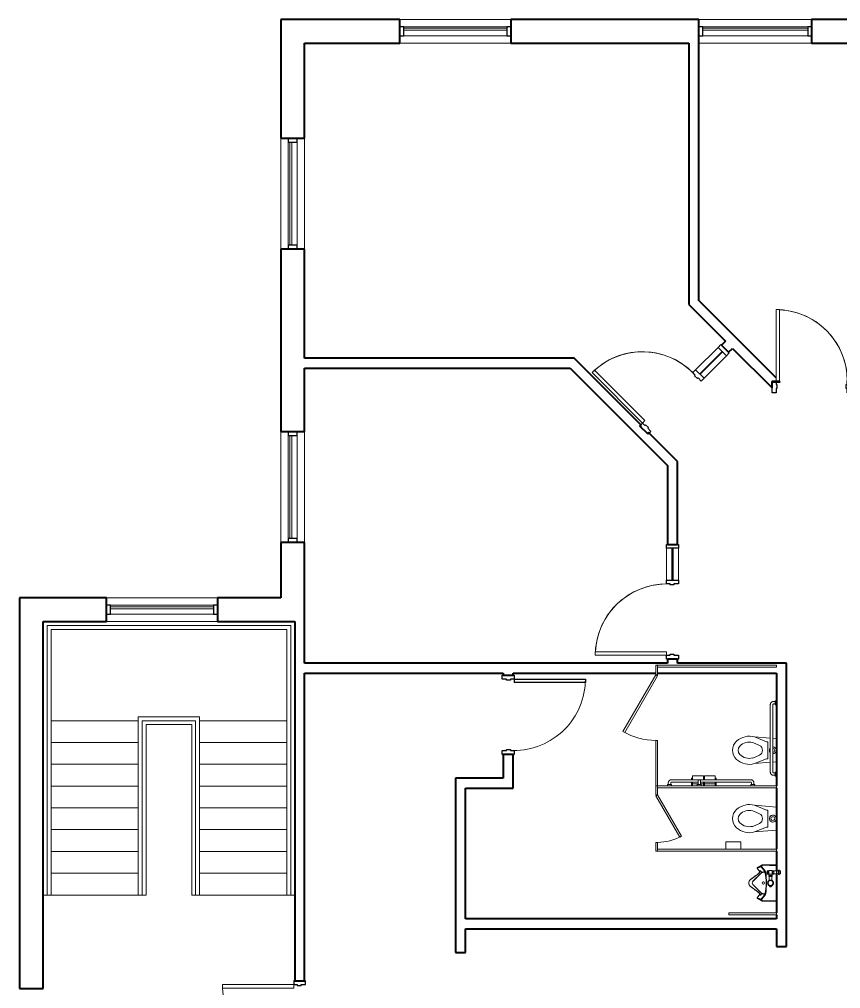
# Model space of a CAD drawing. Header units: inches. Extents: x 242 to 1108, y 42 to 1086.
# Drawn here: x 279 to 693.6, y 597 to 1086.2 of the extents above; entities that cross this region are included whole.
import ezdxf

# ---------------------------------------------------------------- set-up
doc = ezdxf.new("R2010")
doc.units = ezdxf.units.IN
doc.header["$MEASUREMENT"] = 0
for name, color, linetype, lineweight in [('A-DOOR', 31, 'Continuous', 15), ('A-DOOR-FRAM', 31, 'Continuous', 25), ('A-FLOR-HRAL', 11, 'Continuous', 9), ('A-GLAZ-CURT', 52, 'Continuous', 9), ('A-GLAZ-CWMG', 51, 'Continuous', 9), ('A-WALL', 113, 'Continuous', 15), ('I-WALL', 2, 'Continuous', 15), ('P-SANR-FIXT', 6, 'Continuous', 9), ('Q-SPCQ', 91, 'Continuous', 9), ('S-STRS', 31, 'Continuous', 9)]:
    doc.layers.add(name, color=color, linetype=linetype, lineweight=lineweight)

# ---------------------------------------------------------------- blocks, each defined once
blk = doc.blocks.new('Toilet_Stall_ADA_CE_ - 60_ x 60_-5130883-LEVEL 1 - Map Export')
at = {"layer": 'Q-SPCQ'}
for p, q in [((25.5, 62.63), (-3.07, 79.13)), ((-2.58, 80), (26, 63.5)), ((-7, 63.5), (-30, 63.5)), ((-30, 63.5), (-30, 62.5)), ((-30, 62.5), (-7, 62.5)), ((-7, 62.5), (-7, 63.5)), ((26, 63.5), (25.5, 62.63)), ((31, 63.5), (26, 63.5)), ((26, 63.5), (26, 62.5)), ((26, 62.5), (31, 62.5)), ((30, 62.5), (30, 2.5)), ((31, 62.5), (31, 63.5)), ((31, 2.5), (31, 62.5)), ((30, 2.5), (31, 2.5))]:
    blk.add_line(p, q, dxfattribs=at)
blk.add_arc((26, 63.5), 33, 150, 180, dxfattribs=at)
blk = doc.blocks.new('RR Access_Grab Bar_Back_CE_ - 36_ _GB-1_-5130884-LEVEL 1 - Map Export')
at = {"layer": 'Q-SPCQ'}
for p, q in [((-43, 0), (-43, -0.75)), ((-41, -0.75), (-41, 0)), ((-7, 0), (-7, -0.75)), ((-5, -0.75), (-5, 0)), ((-43, -0.75), (-41, -0.75)), ((-42.63, -0.75), (-42.63, -1.5)), ((-41.38, -1.5), (-41.38, -0.75)), ((-7, -1.87), (-41, -1.87)), ((-41, -3.12), (-7, -3.12)), ((-7, -0.75), (-5, -0.75)), ((-6.63, -0.75), (-6.63, -1.5)), ((-5.38, -1.5), (-5.38, -0.75))]:
    blk.add_line(p, q, dxfattribs=at)
at = {"layer": 'Q-SPCQ', "flags": 128}
for points in [[(-42.63, -1.5), (-42.62, -1.56), (-42.62, -1.63), (-42.61, -1.69), (-42.6, -1.76), (-42.59, -1.82), (-42.58, -1.89), (-42.56, -1.95), (-42.54, -2.01), (-42.52, -2.07), (-42.5, -2.13), (-42.47, -2.19), (-42.44, -2.25), (-42.41, -2.31), (-42.38, -2.36), (-42.34, -2.42), (-42.3, -2.47), (-42.26, -2.52), (-42.22, -2.57), (-42.18, -2.62), (-42.13, -2.67), (-42.08, -2.71), (-42.04, -2.75), (-41.98, -2.79), (-41.93, -2.83), (-41.88, -2.87), (-41.82, -2.9), (-41.77, -2.93), (-41.71, -2.96), (-41.65, -2.99), (-41.59, -3.01), (-41.53, -3.04), (-41.47, -3.06), (-41.4, -3.07), (-41.34, -3.09), (-41.28, -3.1), (-41.21, -3.11), (-41.15, -3.12), (-41.08, -3.12), (-41.02, -3.12), (-41, -3.12)], [(-41, -1.87), (-41.01, -1.87), (-41.03, -1.87), (-41.04, -1.87), (-41.06, -1.87), (-41.07, -1.87), (-41.09, -1.86), (-41.1, -1.86), (-41.12, -1.86), (-41.13, -1.85), (-41.15, -1.85), (-41.16, -1.84), (-41.17, -1.83), (-41.19, -1.83), (-41.2, -1.82), (-41.21, -1.81), (-41.22, -1.8), (-41.24, -1.79), (-41.25, -1.78), (-41.26, -1.77), (-41.27, -1.76), (-41.28, -1.75), (-41.29, -1.74), (-41.3, -1.73), (-41.31, -1.72), (-41.32, -1.7), (-41.32, -1.69), (-41.33, -1.68), (-41.34, -1.66), (-41.34, -1.65), (-41.35, -1.64), (-41.35, -1.62), (-41.36, -1.61), (-41.36, -1.59), (-41.37, -1.58), (-41.37, -1.56), (-41.37, -1.55), (-41.37, -1.53), (-41.37, -1.52), (-41.38, -1.5), (-41.38, -1.5)], [(-6.63, -1.5), (-6.63, -1.51), (-6.63, -1.53), (-6.63, -1.54), (-6.63, -1.56), (-6.63, -1.57), (-6.64, -1.59), (-6.64, -1.6), (-6.64, -1.62), (-6.65, -1.63), (-6.65, -1.65), (-6.66, -1.66), (-6.67, -1.67), (-6.67, -1.69), (-6.68, -1.7), (-6.69, -1.71), (-6.7, -1.72), (-6.71, -1.74), (-6.72, -1.75), (-6.73, -1.76), (-6.74, -1.77), (-6.75, -1.78), (-6.76, -1.79), (-6.77, -1.8), (-6.78, -1.81), (-6.8, -1.82), (-6.81, -1.82), (-6.82, -1.83), (-6.84, -1.84), (-6.85, -1.84), (-6.86, -1.85), (-6.88, -1.85), (-6.89, -1.86), (-6.91, -1.86), (-6.92, -1.87), (-6.94, -1.87), (-6.95, -1.87), (-6.97, -1.87), (-6.98, -1.87), (-7, -1.87), (-7, -1.87)], [(-7, -3.12), (-6.94, -3.12), (-6.87, -3.12), (-6.81, -3.11), (-6.74, -3.1), (-6.68, -3.09), (-6.61, -3.08), (-6.55, -3.06), (-6.49, -3.04), (-6.43, -3.02), (-6.37, -3), (-6.31, -2.97), (-6.25, -2.94), (-6.19, -2.91), (-6.14, -2.88), (-6.08, -2.84), (-6.03, -2.8), (-5.98, -2.76), (-5.93, -2.72), (-5.88, -2.68), (-5.83, -2.63), (-5.79, -2.58), (-5.75, -2.54), (-5.71, -2.48), (-5.67, -2.43), (-5.63, -2.38), (-5.6, -2.32), (-5.57, -2.27), (-5.54, -2.21), (-5.51, -2.15), (-5.49, -2.09), (-5.46, -2.03), (-5.44, -1.97), (-5.43, -1.9), (-5.41, -1.84), (-5.4, -1.78), (-5.39, -1.71), (-5.38, -1.65), (-5.38, -1.58), (-5.38, -1.52), (-5.38, -1.5)]]:
    blk.add_lwpolyline(points, dxfattribs=at)
blk = doc.blocks.new('RR Access_Grab Bar_Side_CE_ - 42_ _GB-2_-5130885-LEVEL 1 - Map Export')
at = {"layer": 'Q-SPCQ'}
for p, q in [((-3.13, -13), (-3.13, -53)), ((-1.88, -38.38), (-1.88, -13)), ((-0.75, -11.37), (-1.5, -11.37)), ((-1.5, -12.63), (-0.75, -12.63)), ((0, -11), (-0.75, -11)), ((-0.75, -11), (-0.75, -13)), ((-0.75, -13), (0, -13)), ((-1.88, -53), (-1.88, -39.61)), ((-0.75, -53.37), (-1.5, -53.37)), ((0, -53), (-0.75, -53)), ((-0.75, -53), (-0.75, -55)), ((-1.5, -54.62), (-0.75, -54.62)), ((-0.75, -55), (0, -55))]:
    blk.add_line(p, q, dxfattribs=at)
at = {"layer": 'Q-SPCQ', "flags": 128}
for points in [[(-1.5, -11.37), (-1.56, -11.38), (-1.63, -11.38), (-1.69, -11.39), (-1.76, -11.4), (-1.82, -11.41), (-1.89, -11.42), (-1.95, -11.44), (-2.01, -11.46), (-2.07, -11.48), (-2.13, -11.5), (-2.19, -11.53), (-2.25, -11.56), (-2.31, -11.59), (-2.36, -11.62), (-2.42, -11.66), (-2.47, -11.7), (-2.52, -11.74), (-2.57, -11.78), (-2.62, -11.82), (-2.67, -11.87), (-2.71, -11.92), (-2.75, -11.96), (-2.79, -12.02), (-2.83, -12.07), (-2.87, -12.12), (-2.9, -12.18), (-2.93, -12.23), (-2.96, -12.29), (-2.99, -12.35), (-3.01, -12.41), (-3.04, -12.47), (-3.06, -12.53), (-3.07, -12.6), (-3.09, -12.66), (-3.1, -12.72), (-3.11, -12.79), (-3.12, -12.85), (-3.12, -12.92), (-3.13, -12.98), (-3.13, -13)], [(-1.88, -13), (-1.87, -12.99), (-1.87, -12.97), (-1.87, -12.96), (-1.87, -12.94), (-1.87, -12.93), (-1.86, -12.91), (-1.86, -12.9), (-1.86, -12.88), (-1.85, -12.87), (-1.85, -12.85), (-1.84, -12.84), (-1.83, -12.83), (-1.83, -12.81), (-1.82, -12.8), (-1.81, -12.79), (-1.8, -12.78), (-1.79, -12.76), (-1.78, -12.75), (-1.77, -12.74), (-1.76, -12.73), (-1.75, -12.72), (-1.74, -12.71), (-1.73, -12.7), (-1.72, -12.69), (-1.7, -12.68), (-1.69, -12.68), (-1.68, -12.67), (-1.66, -12.66), (-1.65, -12.66), (-1.64, -12.65), (-1.62, -12.65), (-1.61, -12.64), (-1.59, -12.64), (-1.58, -12.63), (-1.56, -12.63), (-1.55, -12.63), (-1.53, -12.63), (-1.52, -12.63), (-1.5, -12.63), (-1.5, -12.63)], [(-3.13, -53), (-3.12, -53.06), (-3.12, -53.13), (-3.11, -53.19), (-3.1, -53.26), (-3.09, -53.32), (-3.08, -53.39), (-3.06, -53.45), (-3.04, -53.51), (-3.02, -53.57), (-3, -53.63), (-2.97, -53.69), (-2.94, -53.75), (-2.91, -53.81), (-2.88, -53.86), (-2.84, -53.92), (-2.8, -53.97), (-2.76, -54.02), (-2.72, -54.07), (-2.68, -54.12), (-2.63, -54.17), (-2.58, -54.21), (-2.54, -54.25), (-2.48, -54.29), (-2.43, -54.33), (-2.38, -54.37), (-2.32, -54.4), (-2.27, -54.43), (-2.21, -54.46), (-2.15, -54.49), (-2.09, -54.51), (-2.03, -54.54), (-1.97, -54.56), (-1.9, -54.57), (-1.84, -54.59), (-1.78, -54.6), (-1.71, -54.61), (-1.65, -54.62), (-1.58, -54.62), (-1.52, -54.62), (-1.5, -54.62)], [(-1.5, -53.37), (-1.51, -53.37), (-1.53, -53.37), (-1.54, -53.37), (-1.56, -53.37), (-1.57, -53.37), (-1.59, -53.36), (-1.6, -53.36), (-1.62, -53.36), (-1.63, -53.35), (-1.65, -53.35), (-1.66, -53.34), (-1.67, -53.33), (-1.69, -53.33), (-1.7, -53.32), (-1.71, -53.31), (-1.72, -53.3), (-1.74, -53.29), (-1.75, -53.28), (-1.76, -53.27), (-1.77, -53.26), (-1.78, -53.25), (-1.79, -53.24), (-1.8, -53.23), (-1.81, -53.22), (-1.82, -53.2), (-1.82, -53.19), (-1.83, -53.18), (-1.84, -53.16), (-1.84, -53.15), (-1.85, -53.14), (-1.85, -53.12), (-1.86, -53.11), (-1.86, -53.09), (-1.87, -53.08), (-1.87, -53.06), (-1.87, -53.05), (-1.87, -53.03), (-1.87, -53.02), (-1.88, -53), (-1.88, -53)]]:
    blk.add_lwpolyline(points, dxfattribs=at)
blk = doc.blocks.new('RR Access_Grab Bar_Vert_CE_ - 24_ _GB-3_-5130886-LEVEL 1 - Map Export')
at = {"layer": 'Q-SPCQ'}
for p, q in [((-0.75, -38.38), (-1.5, -38.38)), ((-0.75, -38.38), (-1.5, -38.38)), ((0, -38), (-0.75, -38)), ((0, -38), (-0.75, -38)), ((-0.75, -38), (-0.75, -38.03)), ((-0.75, -38), (-0.75, -39)), ((-0.75, -39), (-0.75, -40)), ((-1.5, -39.62), (-0.75, -39.62)), ((-1.5, -39.62), (-0.75, -39.62)), ((-0.75, -39.97), (-0.75, -40)), ((-0.75, -40), (0, -40)), ((-0.75, -40), (0, -40))]:
    blk.add_line(p, q, dxfattribs=at)
at = {"layer": 'Q-SPCQ', "flags": 128}
for points in [[(-2.5, -39.62), (-2.52, -39.62), (-2.55, -39.62), (-2.57, -39.62), (-2.6, -39.62), (-2.62, -39.61), (-2.65, -39.61), (-2.67, -39.6), (-2.7, -39.59), (-2.72, -39.58), (-2.74, -39.58), (-2.77, -39.57), (-2.79, -39.55), (-2.81, -39.54), (-2.83, -39.53), (-2.85, -39.52), (-2.87, -39.5), (-2.89, -39.49), (-2.91, -39.47), (-2.93, -39.45), (-2.95, -39.44), (-2.97, -39.42), (-2.98, -39.4), (-3, -39.38), (-3.01, -39.36), (-3.03, -39.34), (-3.04, -39.32), (-3.05, -39.29), (-3.06, -39.27), (-3.07, -39.25), (-3.08, -39.23), (-3.09, -39.2), (-3.1, -39.18), (-3.11, -39.16), (-3.11, -39.13), (-3.12, -39.11)], [(-3.11, -38.88), (-3.11, -38.85), (-3.1, -38.83), (-3.09, -38.8), (-3.08, -38.78), (-3.08, -38.76), (-3.07, -38.73), (-3.05, -38.71), (-3.04, -38.69), (-3.03, -38.67), (-3.02, -38.65), (-3, -38.63), (-2.99, -38.61), (-2.97, -38.59), (-2.95, -38.57), (-2.94, -38.55), (-2.92, -38.53), (-2.9, -38.52), (-2.88, -38.5), (-2.86, -38.49), (-2.84, -38.47), (-2.82, -38.46), (-2.79, -38.45), (-2.77, -38.44), (-2.75, -38.43), (-2.73, -38.42), (-2.7, -38.41), (-2.68, -38.4), (-2.66, -38.39), (-2.63, -38.39), (-2.61, -38.38), (-2.58, -38.38), (-2.56, -38.38), (-2.53, -38.38), (-2.51, -38.38), (-2.5, -38.38)], [(-2.5, -38.38), (-2.5, -38.38), (-2.5, -38.38), (-2.49, -38.38), (-2.49, -38.38), (-2.48, -38.38)], [(-1.5, -38.38), (-1.54, -38.38), (-1.58, -38.38), (-1.62, -38.38), (-1.66, -38.38), (-1.7, -38.38), (-1.74, -38.38), (-1.78, -38.38), (-1.81, -38.38), (-1.85, -38.38), (-1.89, -38.38), (-1.93, -38.38), (-1.96, -38.38), (-2, -38.38), (-2.03, -38.38), (-2.06, -38.38), (-2.1, -38.38), (-2.13, -38.38), (-2.16, -38.38), (-2.19, -38.38), (-2.22, -38.38), (-2.24, -38.38), (-2.27, -38.38), (-2.3, -38.38), (-2.32, -38.38), (-2.34, -38.38), (-2.36, -38.38), (-2.38, -38.38), (-2.4, -38.38), (-2.42, -38.38), (-2.43, -38.38), (-2.45, -38.38), (-2.46, -38.38), (-2.47, -38.38), (-2.48, -38.38), (-2.49, -38.38), (-2.49, -38.38), (-2.5, -38.38), (-2.5, -38.38), (-2.5, -38.38)], [(-2.25, -38.38), (-2.22, -38.38), (-2.2, -38.38), (-2.17, -38.38), (-2.14, -38.38), (-2.11, -38.38), (-2.07, -38.38), (-2.04, -38.38), (-2.01, -38.38), (-1.97, -38.38), (-1.94, -38.38), (-1.9, -38.38), (-1.86, -38.38), (-1.82, -38.38), (-1.79, -38.38), (-1.75, -38.38), (-1.71, -38.38), (-1.67, -38.38), (-1.63, -38.38), (-1.59, -38.38), (-1.55, -38.38), (-1.51, -38.38), (-1.5, -38.38)], [(-2.48, -39.62), (-2.49, -39.62), (-2.49, -39.62), (-2.5, -39.62), (-2.5, -39.62), (-2.5, -39.62)], [(-2.5, -39.62), (-2.5, -39.62), (-2.5, -39.62), (-2.49, -39.62), (-2.49, -39.62), (-2.48, -39.62), (-2.47, -39.62), (-2.46, -39.62), (-2.45, -39.62), (-2.44, -39.62), (-2.42, -39.62), (-2.4, -39.62), (-2.39, -39.62), (-2.37, -39.62), (-2.35, -39.62), (-2.33, -39.62), (-2.3, -39.62), (-2.28, -39.62), (-2.25, -39.62), (-2.22, -39.62), (-2.2, -39.62), (-2.17, -39.62), (-2.14, -39.62), (-2.11, -39.62), (-2.07, -39.62), (-2.04, -39.62), (-2.01, -39.62), (-1.97, -39.62), (-1.94, -39.62), (-1.9, -39.62), (-1.86, -39.62), (-1.82, -39.62), (-1.79, -39.62), (-1.75, -39.62), (-1.71, -39.62), (-1.67, -39.62), (-1.63, -39.62), (-1.59, -39.62), (-1.55, -39.62), (-1.51, -39.62), (-1.5, -39.62)], [(-1.5, -39.62), (-1.54, -39.62), (-1.58, -39.62), (-1.62, -39.62), (-1.66, -39.62), (-1.7, -39.62), (-1.74, -39.62), (-1.78, -39.62), (-1.81, -39.62), (-1.85, -39.62), (-1.89, -39.62), (-1.93, -39.62), (-1.96, -39.62), (-2, -39.62), (-2.03, -39.62), (-2.06, -39.62), (-2.1, -39.62), (-2.13, -39.62), (-2.16, -39.62), (-2.19, -39.62), (-2.22, -39.62), (-2.24, -39.62), (-2.27, -39.62)]]:
    blk.add_lwpolyline(points, dxfattribs=at)
blk = doc.blocks.new('Toilet_Wall Hung_CE_ - ADA-909804-LEVEL 1 - Map Export')
at = {"layer": 'P-SANR-FIXT', "color": 8}
for p, q in [((-5.81, 0), (-5.97, -1.88)), ((-6.07, -3.13), (-6.74, -11.07)), ((-6.74, -11.07), (-6.07, -3.13)), ((-5.97, -1.88), (-5.81, 0)), ((-4.34, -4.33), (4.32, -4.33)), ((-4.34, -5.12), (-4.34, -4.33)), ((4.32, -4.33), (4.32, -5.08)), ((5.97, -1.88), (5.81, 0)), ((5.97, -1.88), (5.81, 0)), ((6.74, -11.07), (6.07, -3.12)), ((6.74, -11.07), (6.07, -3.12)), ((-6.74, -11.07), (-4.34, -5.12)), ((-3.9, -12.03), (-2.49, -8.55)), ((3.9, -12.03), (2.49, -8.55)), ((6.74, -11.07), (4.32, -5.08))]:
    blk.add_line(p, q, dxfattribs=at)
for centre, radius, start, end in [((0, -1.8), 1.77, 0, 180), ((0, -1.8), 1.77, 180, 182.6016), ((0, -1.83), 1.75, 90, 181.6145), ((0, -1.8), 1.77, 229.0921, 310.9079), ((0, -1.83), 1.75, 229.7686, 238.6546), ((0, -1.83), 0.97, 90, 182.8287), ((0, -1.83), 1.75, 242.3257, 267.223), ((0, -1.83), 1.75, 358.3855, 90), ((0, -1.83), 0.97, 357.1713, 90), ((0, -1.83), 1.75, 272.6686, 297.9922), ((0, -1.83), 1.75, 300.5828, 310.2314), ((0, -1.8), 1.77, 357.3984, 0), ((0, -9.94), 2.85, 29.2965, 150.7035), ((2.57, -13.72), 9.68, 164.0703, 221.9297), ((2.57, -13.72), 6.68, 165.3091, 225.452), ((-2.57, -13.72), 6.68, 314.548, 14.6909), ((-2.57, -13.72), 9.68, 318.0703, 15.9297), ((-0.01, -16.34), 3.01, 225.452, 315.452), ((0, -16.03), 6.23, 221.9297, 318.0703)]:
    blk.add_arc(centre, radius, start, end, dxfattribs=at)
blk = doc.blocks.new('RR Access_Toilet Tissue Dispenser_CE_ - TTD-2-4416691-LEVEL 1 - Map Export')
at = {"layer": 'Q-SPCQ'}
for p, q in [((-5.05, -30.5), (-5.05, -36)), ((-3.13, -30.5), (-5.05, -30.5)), ((-4, -30), (-3.13, -30)), ((-4, -30.5), (-4, -30)), ((-1.88, -30), (0, -30)), ((-1.25, -30.5), (-1.87, -30.5)), ((0, -30.5), (-1.25, -30.5)), ((-1.05, -36), (-1.05, -30.5)), ((-5.05, -36), (-3.13, -36)), ((-5.05, -36.5), (-5.05, -42)), ((-3.13, -36.5), (-5.05, -36.5)), ((-4, -36.5), (-4, -36)), ((-1.87, -36), (-1.25, -36)), ((-1.25, -36.5), (-1.87, -36.5)), ((-1.25, -36), (0, -36)), ((0, -36.5), (-1.25, -36.5)), ((-1.05, -38.02), (-1.05, -36.5)), ((-5.05, -42), (-3.13, -42)), ((-4, -42.5), (-4, -42)), ((-3.13, -42.5), (-4, -42.5)), ((0, -42.5), (-1.88, -42.5)), ((-1.87, -42), (-1.25, -42)), ((-1.25, -42), (0, -42)), ((-1.05, -42), (-1.05, -39.23))]:
    blk.add_line(p, q, dxfattribs=at)
blk = doc.blocks.new('Toilet_Stall_Std_CE_ - Adj-5170460-LEVEL 1 - Map Export')
at = {"layer": 'Q-SPCQ'}
for p, q in [((-12, 63.5), (-16.5, 63.5)), ((-16.5, 63.5), (-16.5, 62.5)), ((-16.5, 62.5), (-16.5, 2.5)), ((-16.5, 62.5), (-12, 62.5)), ((-15.5, 2.5), (-15.5, 62.5)), ((-12, 62.5), (-12, 63.5)), ((11.5, 63.37), (-9.28, 51.37)), ((-8.78, 50.5), (12, 62.5)), ((12, 62.5), (11.5, 63.37)), ((12, 63.5), (12, 62.5)), ((16.5, 63.5), (12, 63.5)), ((12, 62.5), (16.5, 62.5)), ((15.5, 62.5), (15.5, 2.5)), ((16.5, 62.5), (16.5, 63.5)), ((16.5, 2.5), (16.5, 62.5)), ((-9.28, 51.37), (-8.78, 50.5)), ((-16.5, 2.5), (-15.5, 2.5)), ((15.5, 2.5), (16.5, 2.5))]:
    blk.add_line(p, q, dxfattribs=at)
blk.add_arc((12, 62.5), 24, 180, 210, dxfattribs=at)
blk = doc.blocks.new('RR Access_Toilet Napkin Disposal_CE_ - SND-1-888218-LEVEL 1 - Map Export')
at = {"layer": 'Q-SPCQ'}
for p, q in [((-3.75, 3.8125), (-3.75, 0)), ((-3.75, 0), (-3.75, 3.8125)), ((-3.75, 0), (3.75, 0)), ((-3.75, 0), (3.75, 0)), ((3.75, 0), (-3.75, 0)), ((3.75, 0), (3.75, 3.8125)), ((3.75, 0), (3.75, 3.8125)), ((3.75, 3.8125), (3.75, 0))]:
    blk.add_line(p, q, dxfattribs=at)
blk = doc.blocks.new('Toilet_Wall Hung_CE_ - STN-888222-LEVEL 1 - Map Export')
at = {"layer": 'P-SANR-FIXT', "color": 8}
for p, q in [((-5.81, 0), (-6.74, -11.07)), ((-6.74, -11.07), (-5.81, 0)), ((-4.34, -4.33), (4.32, -4.33)), ((-4.34, -5.12), (-4.34, -4.33)), ((4.32, -4.33), (4.32, -5.08)), ((6.74, -11.07), (5.81, 0)), ((6.74, -11.07), (5.81, 0)), ((-6.74, -11.07), (-4.34, -5.12)), ((-3.9, -12.03), (-2.49, -8.55)), ((3.9, -12.03), (2.49, -8.55)), ((6.74, -11.07), (4.32, -5.08))]:
    blk.add_line(p, q, dxfattribs=at)
for centre, radius, start, end in [((0, -1.8), 1.77, 0, 180), ((0, -1.8), 1.77, 180, 0), ((0, -1.83), 1.75, 90, 238.6546), ((0, -1.83), 0.97, 90, 270), ((0, -1.83), 1.75, 242.3257, 267.223), ((0, -1.83), 1.75, 300.5828, 90), ((0, -1.83), 0.97, 270, 90), ((0, -1.83), 1.75, 272.6686, 297.9922), ((0, -9.94), 2.85, 29.2965, 150.7035), ((2.57, -13.72), 9.68, 164.0703, 221.9297), ((2.57, -13.72), 6.68, 165.3091, 225.452), ((-2.57, -13.72), 6.68, 314.548, 14.6909), ((-2.57, -13.72), 9.68, 318.0703, 15.9297), ((-0.01, -16.34), 3.01, 225.452, 315.452), ((0, -16.03), 6.23, 221.9297, 318.0703)]:
    blk.add_arc(centre, radius, start, end, dxfattribs=at)
blk = doc.blocks.new('Urinal_Stall_CE_ - Std-5131590-LEVEL 1 - Map Export')
at = {"layer": 'P-SANR-FIXT', "color": 8}
for p, q in [((0.5, 26.5), (-0.5, 26.5)), ((-0.5, 26.5), (-0.5, 2.5)), ((0.5, 2.5), (0.5, 26.5)), ((10.81, 11.65), (13.84, 15.74)), ((20.19, 11.65), (17.16, 15.74)), ((6.37, 9.74), (7.64, 12.21)), ((6.37, 9.74), (7.14, 10.39)), ((7.14, 10.39), (9.82, 8.14)), ((7.96, 12.25), (9.18, 11.36)), ((14.7, 14.42), (10.73, 10.46)), ((16.38, 14.42), (20.25, 10.45)), ((23.86, 10.39), (21.18, 8.14)), ((23.04, 12.25), (21.82, 11.36)), ((24.62, 9.74), (23.36, 12.21)), ((24.62, 9.74), (23.86, 10.39)), ((6.37, 9.74), (6.37, 2.5)), ((10.09, 9.09), (10.09, 8.35)), ((20.87, 8.34), (20.91, 9.09)), ((24.62, 9.74), (24.62, 2.5)), ((24.62, 2.5), (24.62, 9.74)), ((0.5, 2.5), (-0.5, 2.5)), ((-0.5, 2.5), (0.5, 2.5)), ((6.37, 2.5), (24.62, 2.5))]:
    blk.add_line(p, q, dxfattribs=at)
at = {"layer": 'P-SANR-FIXT', "color": 55, "lineweight": 15}
for p, q in [((7.64, 12.21), (6.4, 9.81)), ((7.02, 10.28), (6.46, 9.82)), ((6.57, 9.65), (7.15, 10.12)), ((7.64, 12.21), (7.02, 10.28)), ((7.15, 10.12), (9.39, 8.18)), ((7.96, 12.25), (7.3, 10.28)), ((9.54, 8.34), (7.3, 10.28)), ((9.2, 11.34), (7.96, 12.25)), ((9.76, 8.62), (9.99, 10.09)), ((9.85, 8.57), (10.05, 9.99)), ((10.13, 8.34), (10.05, 9.99)), ((20.87, 8.34), (20.95, 9.99)), ((21.15, 8.57), (20.95, 9.99)), ((21.24, 8.62), (21.01, 10.09)), ((23.71, 10.28), (21.46, 8.34)), ((21.61, 8.18), (23.85, 10.12)), ((23.05, 12.26), (21.8, 11.34)), ((23.05, 12.26), (23.71, 10.28)), ((24.6, 9.81), (23.39, 12.18)), ((23.98, 10.28), (23.39, 12.18)), ((23.85, 10.12), (24.43, 9.65)), ((24.54, 9.82), (23.98, 10.28)), ((6.37, 9.69), (6.37, 2.5)), ((6.57, 9.65), (6.57, 2.5)), ((9.85, 8.57), (9.88, 8.46)), ((13.63, 5.81), (13.78, 5.81)), ((13.63, 5.19), (13.63, 5.81)), ((13.78, 5.19), (13.63, 5.19)), ((13.78, 6), (14.09, 6)), ((13.78, 5.81), (13.78, 6)), ((13.78, 5.19), (13.78, 5.81)), ((13.78, 5), (13.78, 5.19)), ((14.09, 5), (13.78, 5)), ((16.82, 6.22), (17.01, 6.22)), ((17.01, 6.22), (17.01, 4.78)), ((17.01, 6.22), (17.01, 6.15)), ((17.01, 6.15), (18.72, 6.15)), ((18.72, 4.67), (18.72, 6.33)), ((18.72, 6.33), (19.27, 6.33)), ((18.72, 6.15), (18.72, 6.33)), ((19.27, 5.5), (18.72, 5.5)), ((19.27, 6.33), (19.27, 4.67)), ((19.27, 6.33), (19.27, 6.24)), ((19.27, 6.24), (19.95, 6.24)), ((19.95, 6.29), (21.74, 6.29)), ((19.95, 5.5), (19.95, 6.29)), ((19.95, 6.29), (20.03, 6.29)), ((19.95, 6.24), (19.95, 6.29)), ((19.95, 4.71), (19.95, 5.5)), ((20.03, 7.22), (21.72, 7.22)), ((20.03, 6.29), (20.03, 7.22)), ((20.03, 6.76), (21.72, 6.76)), ((20.46, 7.22), (20.46, 6.76)), ((21.29, 6.76), (21.29, 7.22)), ((21.72, 7.22), (21.72, 6.29)), ((21.72, 6.29), (21.75, 6.29)), ((24.43, 9.65), (24.18, 2.5)), ((24.62, 2.5), (24.62, 9.67)), ((17.01, 4.78), (16.82, 4.78)), ((17.01, 4.85), (17.01, 4.78)), ((18.72, 4.85), (17.01, 4.85)), ((18.72, 4.67), (18.72, 4.85)), ((19.27, 4.67), (18.72, 4.67)), ((19.27, 4.76), (19.27, 4.67)), ((19.95, 4.76), (19.27, 4.76)), ((19.59, 1.1), (20.88, 1.1)), ((20.17, 1.1), (19.59, 1.1)), ((19.95, 4.71), (19.95, 4.76)), ((21.74, 4.71), (19.95, 4.71)), ((20.03, 4.71), (19.95, 4.71)), ((20.03, 3.78), (20.03, 4.71)), ((21.72, 4.49), (20.03, 4.49)), ((20.17, 3.78), (20.03, 3.78)), ((21.7, 3.78), (20.05, 3.78)), ((20.09, 1.69), (20.88, 1.69)), ((20.09, 1.69), (20.17, 1.69)), ((20.17, 1.69), (20.17, 3.78)), ((20.17, 0.5), (20.17, 1.1)), ((21.58, 0.5), (20.17, 0.5)), ((20.46, 4.49), (20.46, 3.78)), ((21.66, 1.69), (20.88, 1.69)), ((22.16, 1.1), (20.88, 1.1)), ((21.29, 3.78), (21.29, 4.49)), ((21.58, 3.78), (21.58, 1.69)), ((21.72, 3.78), (21.58, 3.78)), ((21.58, 1.69), (21.66, 1.69)), ((21.58, 1.1), (21.58, 0.5)), ((22.16, 1.1), (21.58, 1.1)), ((21.72, 4.71), (21.72, 3.78)), ((21.75, 4.71), (21.72, 4.71))]:
    blk.add_line(p, q, dxfattribs=at)
at = {"layer": 'P-SANR-FIXT', "color": 8}
blk.add_circle((15.5, 9.13), 0.605, dxfattribs=at)
at = {"layer": 'P-SANR-FIXT', "color": 55, "lineweight": 15}
blk.add_circle((15.5, 9.17), 0.592, dxfattribs=at)
for centre, radius, start, end in [((86.57, -40.99), 92.25, 141.8571, 145.308), ((15.23, 14.87), 1.64, 94.2341, 137.1407), ((15.54, 13.56), 1.21, 45.8885, 134.1115), ((15.49, 14.56), 1.99, 78.2582, 101.2267), ((15.78, 14.88), 1.63, 43.5426, 86.036), ((-54.44, -40.22), 90.88, 34.6983, 38.2148), ((6.62, 9.69), 0.242, 151.4115, 180), ((6.46, 9.72), 0.103, 94.3659, 125.7473), ((7.16, 10.11), 0.216, 49.1066, 130.1141), ((7.83, 12.04), 0.256, 57.6664, 138.5161), ((9.71, 11.88), 1.13, 239.4759, 348.428), ((17.59, 18.91), 11.64, 223.4516, 229.2579), ((9.89, 12.07), 0.997, 226.4454, 326.7034), ((9.85, 9.94), 0.203, 13.1331, 48.0376), ((12.1, 8.99), 2, 132.9287, 177.2306), ((140.56, -115.41), 180.83, 134.1115, 135.8885), ((-109.56, -115.41), 180.83, 44.1115, 45.8885), ((21.29, 11.88), 1.13, 191.5745, 300.5241), ((18.9, 8.99), 2, 2.7694, 47.0713), ((21.11, 12.04), 0.984, 212.3692, 314.482), ((21.15, 9.94), 0.203, 131.9624, 166.8669), ((13.41, 18.91), 11.64, 310.7421, 316.5484), ((23.18, 12.05), 0.244, 30.9044, 120.7341), ((23.84, 10.11), 0.217, 51.1906, 126.81), ((24.54, 9.73), 0.0965, 51.3748, 85.9468), ((24.35, 9.68), 0.273, 357.9402, 26.9716), ((10.18, 9.09), 1.21, 229.1278, 262.4301), ((10.19, 9.06), 0.974, 228.2159, 262.482), ((10.19, 8.81), 0.469, 203.3487, 250.7427), ((15.5, 49.13), 41.59, 262.4301, 277.5699), ((15.5, 31.82), 24.08, 256.8739, 283.1261), ((15.53, 49.55), 41.81, 262.482, 277.4333), ((15.5, 5.5), 1.5, 90, 180), ((15.5, 5.5), 1.5, 180, 270), ((15.5, 5.5), 1.5, 90, 160.5469), ((15.5, 5.5), 1.5, 199.4531, 270), ((15.5, 5.5), 1.26, 90, 180), ((15.5, 5.5), 1.26, 180, 270), ((15.5, 5.5), 1.5, 0, 90), ((15.5, 5.5), 1.5, 28.6359, 90), ((15.5, 5.5), 1.26, 360, 90), ((15.5, 5.5), 1.5, 270, 360), ((15.5, 5.5), 1.26, 270, 0), ((20.75, 9.16), 1.09, 280.1539, 310.8073), ((20.72, 8.94), 0.62, 293.2025, 327.8607), ((20.82, 9.09), 1.21, 277.5699, 310.8722), ((19.17, 5.5), 2.69, 342.9534, 17.0466), ((15.5, 5.5), 1.5, 270, 331.3641), ((20.15, 1.14), 0.557, 96.1094, 183.8906), ((21.6, 1.14), 0.557, 356.0496, 83.9504)]:
    blk.add_arc(centre, radius, start, end, dxfattribs=at)
at = {"layer": 'P-SANR-FIXT', "color": 8}
for centre, radius, start, end in [((15.51, 14.44), 2.11, 41.2283, 138.7717), ((15.54, 13.56), 1.21, 45.8885, 134.1115), ((7.83, 12.03), 0.261, 58.6662, 137.5163), ((9.89, 12.08), 1.02, 225.231, 334.7164), ((12.1, 8.99), 2, 132.9287, 177.2306), ((21.11, 12.08), 1.02, 205.2836, 314.769), ((18.9, 8.99), 2, 2.7694, 47.0713), ((23.17, 12.03), 0.261, 42.4837, 121.3338), ((15.47, 47.77), 40.04, 261.8863, 278.1137), ((15.5, 31.82), 24.08, 257.0241, 282.8875)]:
    blk.add_arc(centre, radius, start, end, dxfattribs=at)
blk = doc.blocks.new('Door-Single-Sidelite_CE_ - HM Door-2_ HM Frame-Sidelite 2-5134974-LEVEL 1 - Map Export')
at = {"layer": 'A-DOOR', "lineweight": 25}
for p, q in [((-248, -0.125), (-248, 0.125)), ((-248, 0.125), (-20, 0.125)), ((-20, 0.125), (-20, -0.125)), ((-20, -0.125), (-248, -0.125))]:
    blk.add_line(p, q, dxfattribs=at)
at = {"layer": 'A-DOOR'}
for p, q in [((16.25, -3), (18, -3)), ((16.25, -39), (16.25, -3)), ((18, -3), (18, -39)), ((18, -39), (16.25, -39))]:
    blk.add_line(p, q, dxfattribs=at)
at = {"layer": 'A-DOOR', "lineweight": 9}
for start, end in [(179.5, 267.20673), (180.5, 270)]:
    blk.add_arc((18, -3), 36, start, end, dxfattribs=at)
at = {"layer": 'A-DOOR-FRAM'}
for p, q in [((-250, 3), (-248, 3)), ((-250, -3), (-250, 3)), ((-248, 3), (-248, -3)), ((-20, 3), (-18, 3)), ((-20, -3), (-20, 3)), ((-18, 3), (-18, 0.75)), ((-18, 0.75), (-17.5, 0.75)), ((-17.5, 0.75), (-17.5, -1.25)), ((17.5, 0.75), (18, 0.75)), ((17.5, -1.25), (17.5, 0.75)), ((18, 3), (20, 3)), ((18, 0.75), (18, 3)), ((20, 3), (20, -3)), ((-248, -3), (-250, -3)), ((-18, -3), (-20, -3)), ((-18, -1.25), (-18, -3)), ((-17.5, -1.25), (-18, -1.25)), ((18, -1.25), (17.5, -1.25)), ((18, -3), (18, -1.25)), ((20, -3), (18, -3))]:
    blk.add_line(p, q, dxfattribs=at)
at = {"layer": 'A-DOOR-FRAM', "lineweight": 9}
for p, q in [((-20, 3), (-248, 3)), ((-248, -3), (-20, -3))]:
    blk.add_line(p, q, dxfattribs=at)
blk = doc.blocks.new('Door-Single-Sidelite_CE_ - HM Door-2_ HM Frame-Sidelite-5135056-LEVEL 1 - Map Export')
at = {"layer": 'A-DOOR', "lineweight": 25}
for p, q in [((-36, -0.125), (-36, 0.125)), ((-36, 0.125), (-20, 0.125)), ((-20, 0.125), (-20, -0.125)), ((-20, -0.125), (-36, -0.125))]:
    blk.add_line(p, q, dxfattribs=at)
at = {"layer": 'A-DOOR'}
for p, q in [((16.25, -3), (18, -3)), ((16.25, -39), (16.25, -3)), ((18, -3), (18, -39)), ((18, -39), (16.25, -39))]:
    blk.add_line(p, q, dxfattribs=at)
at = {"layer": 'A-DOOR', "lineweight": 9}
for start, end in [(179.5, 267.20673), (180.5, 270)]:
    blk.add_arc((18, -3), 36, start, end, dxfattribs=at)
at = {"layer": 'A-DOOR-FRAM'}
for p, q in [((-38, 3), (-36, 3)), ((-38, -3), (-38, 3)), ((-36, 3), (-36, -3)), ((-20, 3), (-18, 3)), ((-20, -3), (-20, 3)), ((-18, 3), (-18, 0.75)), ((-18, 0.75), (-17.5, 0.75)), ((-17.5, 0.75), (-17.5, -1.25)), ((17.5, 0.75), (18, 0.75)), ((17.5, -1.25), (17.5, 0.75)), ((18, 3), (20, 3)), ((18, 0.75), (18, 3)), ((20, 3), (20, -3)), ((-36, -3), (-38, -3)), ((-18, -3), (-20, -3)), ((-18, -1.25), (-18, -3)), ((-17.5, -1.25), (-18, -1.25)), ((18, -1.25), (17.5, -1.25)), ((18, -3), (18, -1.25)), ((20, -3), (18, -3))]:
    blk.add_line(p, q, dxfattribs=at)
at = {"layer": 'A-DOOR-FRAM', "lineweight": 9}
for p, q in [((-20, 3), (-36, 3)), ((-36, -3), (-20, -3))]:
    blk.add_line(p, q, dxfattribs=at)
blk = doc.blocks.new('Door-Single_CE_ - HM Door-2_ HM Frame-5133635-LEVEL 1 - Map Export')
at = {"layer": 'A-DOOR'}
for p, q in [((16.25, -39), (16.25, -3)), ((16.25, -3), (18, -3)), ((18, -3), (18, -39)), ((18, -39), (16.25, -39))]:
    blk.add_line(p, q, dxfattribs=at)
at = {"layer": 'A-DOOR', "lineweight": 25}
for p, q in [((16.25, -39), (16.25, -3)), ((18, -3), (16.25, -3)), ((18, -3), (18, -39)), ((18, -39), (16.25, -39))]:
    blk.add_line(p, q, dxfattribs=at)
at = {"layer": 'A-DOOR', "lineweight": 9}
blk.add_arc((18, -3), 36, 179.5, 270, dxfattribs=at)
blk.add_arc((18, -3), 36, 179.5, 270, dxfattribs=at)
blk.add_arc((18, -3), 36, 179.5, 270, dxfattribs=at)
blk.add_arc((18, -3), 36, 179.5, 270, dxfattribs=at)
at = {"layer": 'A-DOOR-FRAM'}
for p, q in [((-20, 3), (-18, 3)), ((-20, -3), (-20, 3)), ((-18, 3), (-18, 0.75)), ((-18, 0.75), (-17.5, 0.75)), ((-17.5, 0.75), (-17.5, -1.25)), ((17.5, 0.75), (18, 0.75)), ((17.5, -1.25), (17.5, 0.75)), ((18, 3), (20, 3)), ((18, 0.75), (18, 3)), ((20, 3), (20, -3)), ((-18, -3), (-20, -3)), ((-18, -1.25), (-18, -3)), ((-17.5, -1.25), (-18, -1.25)), ((18, -1.25), (17.5, -1.25)), ((18, -3), (18, -1.25)), ((20, -3), (18, -3))]:
    blk.add_line(p, q, dxfattribs=at)
blk = doc.blocks.new('System Panel - zGlazed-5141282-LEVEL 1 - Map Export')
at = {"layer": 'A-GLAZ-CURT', "lineweight": 15}
for p, q in [((26, 1.5), (-26, 1.5)), ((-26, 1.5), (-26, 0.5)), ((-26, 0.5), (26, 0.5)), ((26, 0.5), (26, 1.5))]:
    blk.add_line(p, q, dxfattribs=at)
blk = doc.blocks.new('Rectangular Mullion - 4 1_2_ x 2_ Rectangular_CE_-5128439-LEVEL 1 - Map Export')
at = {"layer": 'A-GLAZ-CWMG'}
for p, q in [((1063.48, 773.22), (1063.48, 825.22)), ((1067.98, 773.22), (1067.98, 825.22))]:
    blk.add_line(p, q, dxfattribs=at)
blk = doc.blocks.new('Rectangular Mullion - 4 1_2_ x 2_ Rectangular_CE_-5141283-LEVEL 1 - Map Export')
at = {"layer": 'A-GLAZ-CWMG', "lineweight": 25}
for p, q in [((-2, 2.25), (0, 2.25)), ((-2, -2.25), (-2, 2.25)), ((0, 2.25), (0, -2.25)), ((0, -2.25), (-2, -2.25))]:
    blk.add_line(p, q, dxfattribs=at)
blk = doc.blocks.new('Rectangular Mullion - 4 1_2_ x 2_ Rectangular_CE_-5141284-LEVEL 1 - Map Export')
at = {"layer": 'A-GLAZ-CWMG', "lineweight": 25}
for p, q in [((0, 2.25), (-2, 2.25)), ((-2, 2.25), (-2, -2.25)), ((0, -2.25), (0, 2.25)), ((-2, -2.25), (0, -2.25))]:
    blk.add_line(p, q, dxfattribs=at)
blk = doc.blocks.new('System Panel - zGlazed-5188792-LEVEL 1 - Map Export')
at = {"layer": 'A-GLAZ-CURT', "lineweight": 15}
for p, q in [((26.5, 1.5), (-26.5, 1.5)), ((-26.5, 1.5), (-26.5, 0.5)), ((-26.5, 0.5), (26.5, 0.5)), ((26.5, 0.5), (26.5, 1.5))]:
    blk.add_line(p, q, dxfattribs=at)
blk = doc.blocks.new('Rectangular Mullion - 4 1_2_ x 2_ Rectangular_CE_-5188791-LEVEL 1 - Map Export')
at = {"layer": 'A-GLAZ-CWMG'}
for p, q in [((676.98, 1082.47), (623.98, 1082.47)), ((676.98, 1077.97), (623.98, 1077.97))]:
    blk.add_line(p, q, dxfattribs=at)
blk = doc.blocks.new('Door-Double-Lite_CE_ - HM Door-2_ HM Frame-LG Lite-5162921-LEVEL 1 - Map Export')
at = {"layer": 'A-DOOR'}
for p, q in [((-36, 39), (-36, 3)), ((-34.25, 39), (-36, 39)), ((-34.25, 3), (-34.25, 39)), ((36, 39), (34.25, 39)), ((34.25, 39), (34.25, 3)), ((36, 3), (36, 39)), ((-36, 3), (-34.25, 3)), ((34.25, 3), (36, 3))]:
    blk.add_line(p, q, dxfattribs=at)
at = {"layer": 'A-DOOR', "lineweight": 9}
for p, q in [((-36, 2.66), (-36, 39)), ((36, 2.66), (36, 39))]:
    blk.add_line(p, q, dxfattribs=at)
for centre, start, end in [((-36, 3), 359.5, 90), ((-36, 3), 359.5, 87.2067), ((36, 3), 90, 180.5), ((36, 3), 92.7933, 180.5)]:
    blk.add_arc(centre, 36, start, end, dxfattribs=at)
at = {"layer": 'A-DOOR-FRAM'}
for p, q in [((-36, 3), (-38, 3)), ((-38, 3), (-38, -3)), ((-36, 1.25), (-36, 3)), ((-35.5, 1.25), (-36, 1.25)), ((-35.5, -0.75), (-35.5, 1.25)), ((36, 1.25), (35.5, 1.25)), ((35.5, 1.25), (35.5, -0.75)), ((38, 3), (36, 3)), ((36, 3), (36, 1.25)), ((38, -3), (38, 3)), ((-38, -3), (-36, -3)), ((-36, -3), (-36, -0.75)), ((-36, -0.75), (-35.5, -0.75)), ((35.5, -0.75), (36, -0.75)), ((36, -0.75), (36, -3)), ((36, -3), (38, -3))]:
    blk.add_line(p, q, dxfattribs=at)
blk = doc.blocks.new('Railing - Railing-5163445-LEVEL 1 - Map Export')
at = {"layer": 'A-FLOR-HRAL'}
for p, q in [((292.98, 780.22), (292.98, 732.22)), ((415.98, 780.22), (292.98, 780.22)), ((294.98, 778.22), (294.98, 732.22)), ((413.98, 778.22), (294.98, 778.22)), ((413.98, 732.22), (413.98, 778.22)), ((415.98, 732.22), (415.98, 780.22)), ((292.98, 732.22), (292.98, 644.22)), ((294.98, 732.22), (294.98, 644.22)), ((413.98, 644.22), (413.98, 732.22)), ((415.98, 644.22), (415.98, 732.22)), ((294.98, 644.22), (292.98, 644.22)), ((415.98, 644.22), (413.98, 644.22))]:
    blk.add_line(p, q, dxfattribs=at)
blk = doc.blocks.new('Railing - Railing-5163449-LEVEL 1 - Map Export')
at = {"layer": 'A-FLOR-HRAL'}
for p, q in [((338.98, 734.22), (338.98, 644.22)), ((369.98, 734.22), (338.98, 734.22)), ((369.98, 732.22), (369.98, 734.22)), ((340.98, 732.22), (340.98, 644.22)), ((367.98, 732.22), (340.98, 732.22)), ((367.98, 644.22), (367.98, 732.22)), ((369.98, 644.22), (369.98, 732.22)), ((340.98, 644.22), (338.98, 644.22)), ((369.98, 644.22), (367.98, 644.22))]:
    blk.add_line(p, q, dxfattribs=at)
blk = doc.blocks.new('System Panel - zGlazed-5173232-LEVEL 1 - Map Export')
at = {"layer": 'A-GLAZ-CURT', "lineweight": 15}
for p, q in [((26, -0.5), (-26, -0.5)), ((-26, -0.5), (-26, -1.5)), ((-26, -1.5), (26, -1.5)), ((26, -1.5), (26, -0.5))]:
    blk.add_line(p, q, dxfattribs=at)
blk = doc.blocks.new('Rectangular Mullion - 4 1_2_ x 2_ Rectangular_CE_-5171393-LEVEL 1 - Map Export')
at = {"layer": 'A-GLAZ-CWMG'}
for p, q in [((324.98, 790.47), (376.98, 790.47)), ((324.98, 785.97), (376.98, 785.97))]:
    blk.add_line(p, q, dxfattribs=at)
blk = doc.blocks.new('Rectangular Mullion - 4 1_2_ x 2_ Rectangular_CE_-5173235-LEVEL 1 - Map Export')
at = {"layer": 'A-GLAZ-CWMG', "lineweight": 25}
for p, q in [((-2, 2.25), (0, 2.25)), ((-2, -2.25), (-2, 2.25)), ((0, 2.25), (0, -2.25)), ((0, -2.25), (-2, -2.25))]:
    blk.add_line(p, q, dxfattribs=at)
blk = doc.blocks.new('Rectangular Mullion - 4 1_2_ x 2_ Rectangular_CE_-5173236-LEVEL 1 - Map Export')
at = {"layer": 'A-GLAZ-CWMG', "lineweight": 25}
for p, q in [((0, 2.25), (-2, 2.25)), ((-2, 2.25), (-2, -2.25)), ((0, -2.25), (0, 2.25)), ((-2, -2.25), (0, -2.25))]:
    blk.add_line(p, q, dxfattribs=at)

msp = doc.modelspace()

# ---------------------------------------------------------------- linework, layer by layer
at = {"layer": 'A-WALL', "lineweight": 40}
for p, q in [((471.1, 1086.22), (410.98, 1086.22)), ((410.98, 1086.22), (410.98, 1026.22)), ((471.1, 1074.22), (471.1, 1086.22)), ((621.98, 1086.22), (527.1, 1086.22)), ((527.1, 1086.22), (527.1, 1074.22)), ((621.98, 1074.22), (621.98, 1086.22)), ((851.23, 1086.22), (678.98, 1086.22)), ((678.98, 1086.22), (678.98, 1074.22)), ((422.98, 1074.22), (471.1, 1074.22)), ((422.98, 1026.22), (422.98, 1074.22)), ((527.1, 1074.22), (616.98, 1074.22)), ((678.98, 1074.22), (851.23, 1074.22)), ((410.98, 1026.22), (422.98, 1026.22)), ((422.98, 970.22), (410.98, 970.22)), ((410.98, 970.22), (410.98, 878.22)), ((422.98, 915.22), (422.98, 970.22)), ((422.98, 878.22), (422.98, 910.22)), ((410.98, 878.22), (422.98, 878.22)), ((422.98, 822.22), (410.98, 822.22)), ((410.98, 822.22), (410.98, 794.22)), ((422.98, 782.22), (422.98, 822.22)), ((322.98, 794.22), (278.98, 794.22)), ((278.98, 794.22), (278.98, 596.97)), ((322.98, 782.22), (322.98, 794.22)), ((410.98, 794.22), (378.98, 794.22)), ((378.98, 794.22), (378.98, 782.22)), ((290.98, 782.22), (322.98, 782.22)), ((290.98, 596.97), (290.98, 782.22)), ((378.98, 782.22), (417.98, 782.22)), ((278.98, 596.97), (290.98, 596.97))]:
    msp.add_line(p, q, dxfattribs=at)
at = {"layer": 'A-WALL'}
for p, q in [((471.1, 1086.22), (527.1, 1086.22)), ((621.98, 1086.22), (678.98, 1086.22)), ((527.1, 1074.22), (471.1, 1074.22)), ((678.98, 1074.22), (621.98, 1074.22)), ((410.98, 970.22), (410.98, 1026.22)), ((422.98, 1026.22), (422.98, 970.22)), ((410.98, 822.22), (410.98, 878.22)), ((422.98, 878.22), (422.98, 822.22)), ((322.98, 794.22), (378.98, 794.22)), ((378.98, 782.22), (322.98, 782.22))]:
    msp.add_line(p, q, dxfattribs=at)
at = {"layer": 'I-WALL', "lineweight": 40}
for p, q in [((616.98, 1074.22), (616.98, 942.22)), ((621.98, 944.29), (621.98, 1074.22)), ((660.98, 905.29), (621.98, 944.29)), ((616.98, 942.22), (635.49, 923.71)), ((635.49, 923.71), (633.49, 921.71)), ((633.49, 921.71), (637.03, 918.17)), ((637.03, 918.17), (639.03, 920.17)), ((639.03, 920.17), (658.98, 900.22)), ((559.13, 915.22), (422.98, 915.22)), ((593.07, 881.28), (559.13, 915.22)), ((422.98, 910.22), (557.06, 910.22)), ((557.06, 910.22), (606.23, 861.05)), ((658.98, 900.22), (658.98, 903.22)), ((658.98, 903.22), (663.05, 903.22)), ((663.05, 903.22), (662.55, 903.72)), ((592.48, 880.69), (593.07, 881.28)), ((596.02, 877.16), (592.48, 880.69)), ((596.6, 877.74), (596.02, 877.16)), ((611.23, 863.12), (596.6, 877.74)), ((611.23, 821.22), (611.23, 863.12)), ((606.23, 861.05), (606.23, 821.22)), ((606.23, 821.22), (611.23, 821.22)), ((417.98, 782.22), (417.98, 600.97)), ((422.98, 761.22), (422.98, 782.22)), ((606.23, 761.22), (422.98, 761.22)), ((606.23, 763.22), (606.23, 761.22)), ((611.23, 763.22), (606.23, 763.22)), ((611.23, 761.22), (611.23, 763.22)), ((666.23, 761.22), (611.23, 761.22)), ((666.23, 618.28), (666.23, 761.22)), ((422.98, 756.22), (523.23, 756.22)), ((422.98, 600.97), (422.98, 756.22)), ((523.23, 756.22), (523.23, 755.22)), ((523.23, 755.22), (528.23, 755.22)), ((528.23, 756.22), (600.23, 756.22)), ((528.23, 755.22), (528.23, 756.22)), ((601.23, 756.22), (661.23, 756.22)), ((661.23, 756.22), (661.23, 699.28)), ((528.23, 715.22), (523.23, 715.22)), ((523.23, 715.22), (523.23, 703.22)), ((528.23, 698.22), (528.23, 715.22)), ((499.23, 703.22), (499.23, 615.22)), ((523.23, 703.22), (499.23, 703.22)), ((504.23, 632.22), (504.23, 698.22)), ((504.23, 698.22), (528.23, 698.22)), ((661.23, 698.28), (661.23, 667.28)), ((661.23, 666.28), (661.23, 656.36)), ((661.23, 654.96), (661.23, 635.28)), ((661.23, 632.22), (504.23, 632.22)), ((661.23, 634.28), (661.23, 632.22)), ((504.23, 615.22), (504.23, 627.22)), ((504.23, 627.22), (661.23, 627.22)), ((661.23, 627.22), (661.23, 618.28)), ((661.23, 618.28), (666.23, 618.28)), ((499.23, 615.22), (504.23, 615.22)), ((417.98, 600.97), (422.98, 600.97))]:
    msp.add_line(p, q, dxfattribs=at)
at = {"layer": 'S-STRS'}
for p, q in [((338.98, 732.22), (294.98, 732.22)), ((342.98, 730.22), (342.98, 644.22)), ((342.98, 730.22), (365.98, 730.22)), ((365.98, 644.22), (365.98, 730.22)), ((369.98, 732.22), (413.98, 732.22)), ((338.98, 721.22), (294.98, 721.22)), ((369.98, 721.22), (413.98, 721.22)), ((338.98, 710.22), (294.98, 710.22)), ((369.98, 710.22), (413.98, 710.22)), ((338.98, 699.22), (294.98, 699.22)), ((369.98, 699.22), (413.98, 699.22)), ((338.98, 688.22), (294.98, 688.22)), ((369.98, 688.22), (413.98, 688.22)), ((338.98, 677.22), (294.98, 677.22)), ((369.98, 677.22), (413.98, 677.22)), ((338.98, 666.22), (294.98, 666.22)), ((369.98, 666.22), (413.98, 666.22)), ((338.98, 655.22), (294.98, 655.22)), ((369.98, 655.22), (413.98, 655.22)), ((290.98, 644.22), (292.98, 644.22)), ((338.98, 644.22), (294.98, 644.22)), ((340.98, 644.22), (342.98, 644.22)), ((365.98, 644.22), (367.98, 644.22)), ((369.98, 644.22), (413.98, 644.22)), ((415.98, 644.22), (417.98, 644.22))]:
    msp.add_line(p, q, dxfattribs=at)

# ---------------------------------------------------------------- block references
at = {"layer": 'A-DOOR', "lineweight": 9}
for name, p, rotation in [('Door-Single-Sidelite_CE_ - HM Door-2_ HM Frame-Sidelite-5135056-LEVEL 1 - Map Export', (608.39, 893.07), 225), ('Door-Single-Sidelite_CE_ - HM Door-2_ HM Frame-Sidelite 2-5134974-LEVEL 1 - Map Export', (678.98, 900.72), 180), ('Door-Single-Sidelite_CE_ - HM Door-2_ HM Frame-Sidelite-5135056-LEVEL 1 - Map Export', (608.73, 783.22), 269.9999999999999), ('Door-Single_CE_ - HM Door-2_ HM Frame-5133635-LEVEL 1 - Map Export', (525.73, 735.22), 89.99999999999994)]:
    msp.add_blockref(name, p, dxfattribs=dict(at, rotation=rotation))
at = {"layer": 'A-DOOR', "rotation": 90.0000000000001}
msp.add_blockref('Door-Double-Lite_CE_ - HM Door-2_ HM Frame-LG Lite-5162921-LEVEL 1 - Map Export', (420.48, 562.97), dxfattribs=at)
at = {"layer": 'A-FLOR-HRAL'}
for name in ['Railing - Railing-5163445-LEVEL 1 - Map Export', 'Railing - Railing-5163449-LEVEL 1 - Map Export']:
    msp.add_blockref(name, (0, 0), dxfattribs=at)
at = {"layer": 'A-GLAZ-CURT'}
for name, p in [('System Panel - zGlazed-5141282-LEVEL 1 - Map Export', (499.1, 1080.22)), ('System Panel - zGlazed-5188792-LEVEL 1 - Map Export', (650.48, 1080.22))]:
    msp.add_blockref(name, p, dxfattribs=at)
for name, p, rotation in [('System Panel - zGlazed-5141282-LEVEL 1 - Map Export', (416.98, 998.22), 90.0000000000001), ('System Panel - zGlazed-5141282-LEVEL 1 - Map Export', (416.98, 850.22), 90.0000000000001), ('System Panel - zGlazed-5173232-LEVEL 1 - Map Export', (350.98, 788.22), 180)]:
    msp.add_blockref(name, p, dxfattribs=dict(at, rotation=rotation))
at = {"layer": 'A-GLAZ-CWMG'}
for name, p, rotation in [('Rectangular Mullion - 4 1_2_ x 2_ Rectangular_CE_-5141284-LEVEL 1 - Map Export', (471.1, 1080.22), 180), ('Rectangular Mullion - 4 1_2_ x 2_ Rectangular_CE_-5128439-LEVEL 1 - Map Export', (1298.33, 14.49), 90), ('Rectangular Mullion - 4 1_2_ x 2_ Rectangular_CE_-5141284-LEVEL 1 - Map Export', (621.98, 1080.22), 180), ('Rectangular Mullion - 4 1_2_ x 2_ Rectangular_CE_-5128439-LEVEL 1 - Map Export', (1482.71, 1797.44), 180), ('Rectangular Mullion - 4 1_2_ x 2_ Rectangular_CE_-5141284-LEVEL 1 - Map Export', (416.98, 970.22), 270.0000000000001), ('Rectangular Mullion - 4 1_2_ x 2_ Rectangular_CE_-5128439-LEVEL 1 - Map Export', (1482.71, 1649.44), 180), ('Rectangular Mullion - 4 1_2_ x 2_ Rectangular_CE_-5141284-LEVEL 1 - Map Export', (416.98, 822.22), 270.0000000000001)]:
    msp.add_blockref(name, p, dxfattribs=dict(at, rotation=rotation))
at = {"layer": 'A-GLAZ-CWMG', "extrusion": (0, 0, -1)}
for p, rotation in [((-527.1, 1080.22), 180), ((-678.98, 1080.22), 180), ((-416.98, 1026.22), 89.99999999999991), ((-416.98, 878.22), 89.99999999999991)]:
    msp.add_blockref('Rectangular Mullion - 4 1_2_ x 2_ Rectangular_CE_-5141283-LEVEL 1 - Map Export', p, dxfattribs=dict(at, rotation=rotation))
at = {"layer": 'A-GLAZ-CWMG'}
for name, p in [('Rectangular Mullion - 4 1_2_ x 2_ Rectangular_CE_-5188791-LEVEL 1 - Map Export', (0, 0)), ('Rectangular Mullion - 4 1_2_ x 2_ Rectangular_CE_-5171393-LEVEL 1 - Map Export', (0, 0)), ('Rectangular Mullion - 4 1_2_ x 2_ Rectangular_CE_-5173236-LEVEL 1 - Map Export', (378.98, 788.22))]:
    msp.add_blockref(name, p, dxfattribs=at)
at = {"layer": 'A-GLAZ-CWMG', "extrusion": (0, 0, -1)}
msp.add_blockref('Rectangular Mullion - 4 1_2_ x 2_ Rectangular_CE_-5173235-LEVEL 1 - Map Export', (-322.98, 788.22), dxfattribs=at)
at = {"layer": 'P-SANR-FIXT', "color": 8}
for name, p, rotation in [('Toilet_Wall Hung_CE_ - ADA-909804-LEVEL 1 - Map Export', (661.23, 717.28), 269.9999999999999), ('Toilet_Wall Hung_CE_ - STN-888222-LEVEL 1 - Map Export', (661.23, 682.78), 269.9999999999999), ('Urinal_Stall_CE_ - Std-5131590-LEVEL 1 - Map Export', (663.73, 634.78), 90.0000000000001)]:
    msp.add_blockref(name, p, dxfattribs=dict(at, rotation=rotation))
at = {"layer": 'Q-SPCQ'}
for name, p, rotation in [('Toilet_Stall_ADA_CE_ - 60_ x 60_-5130883-LEVEL 1 - Map Export', (663.73, 729.28), 90.0000000000001), ('RR Access_Grab Bar_Back_CE_ - 36_ _GB-1_-5130884-LEVEL 1 - Map Export', (661.23, 699.28), 270.0000000000001), ('RR Access_Grab Bar_Side_CE_ - 42_ _GB-2_-5130885-LEVEL 1 - Map Export', (661.23, 699.28), 270.0000000000001), ('RR Access_Toilet Tissue Dispenser_CE_ - TTD-2-4416691-LEVEL 1 - Map Export', (660.85, 699.28), 270.0000000000001), ('RR Access_Grab Bar_Vert_CE_ - 24_ _GB-3_-5130886-LEVEL 1 - Map Export', (661.23, 699.28), 270.0000000000001), ('Toilet_Stall_Std_CE_ - Adj-5170460-LEVEL 1 - Map Export', (663.73, 682.78), 90.0000000000001), ('RR Access_Toilet Napkin Disposal_CE_ - SND-1-888218-LEVEL 1 - Map Export', (639.48, 671.1), 180)]:
    msp.add_blockref(name, p, dxfattribs=dict(at, rotation=rotation))

doc.saveas('drawing.dxf')
